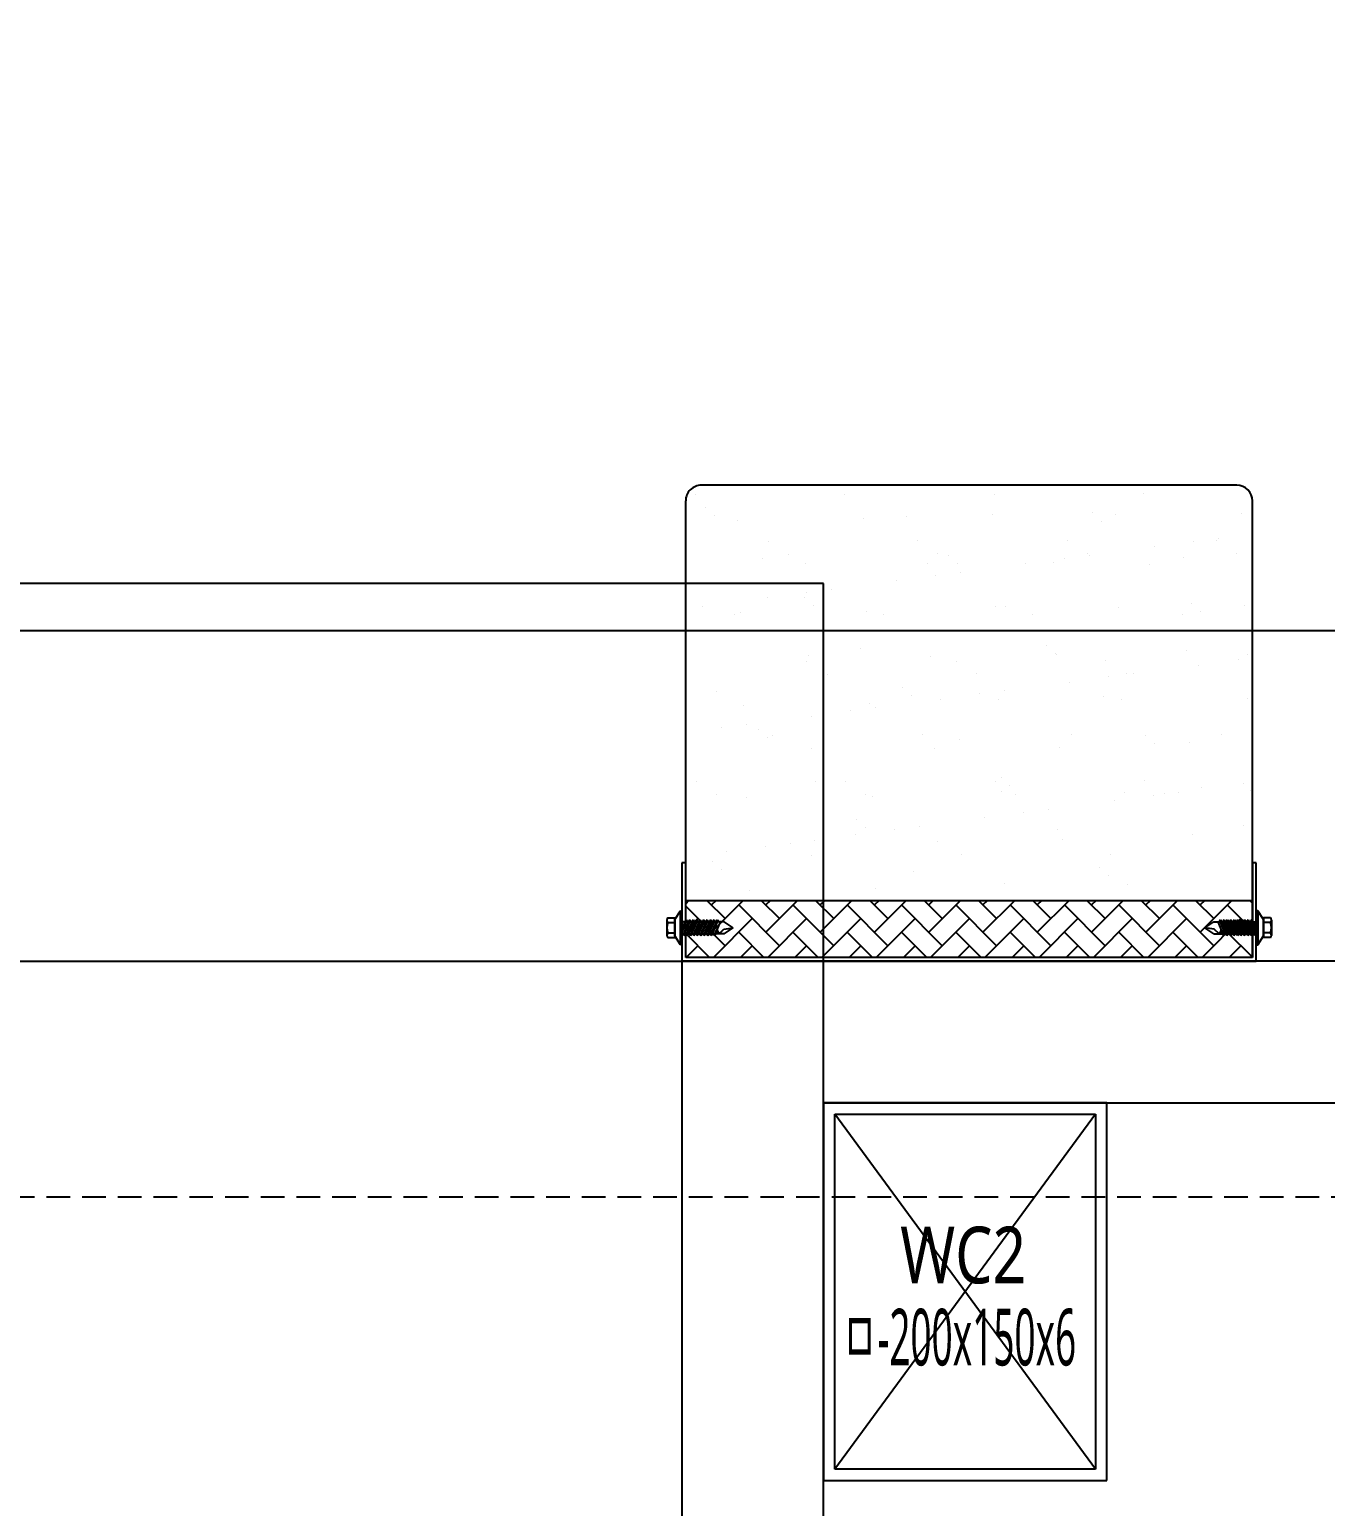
# Model space of a CAD drawing. Header units: millimetres. Extents: x 13515 to 183937, y -33900 to -660.
# Drawn here: x 120731.91 to 120742.65, y -19623.34 to -19611.1 of the extents above; entities that cross this region are included whole.
import ezdxf
from ezdxf.enums import TextEntityAlignment as Align

# ---------------------------------------------------------------- set-up
doc = ezdxf.new("R2010")
doc.units = ezdxf.units.MM
doc.header["$LTSCALE"] = 100
doc.header["$MEASUREMENT"] = 0
doc.header["$PDSIZE"] = -10
doc.linetypes.add('HIDDEN2', pattern=[0.1875, 0.125, -0.0625])
doc.layers.get('0').update_dxf_attribs({"linetype": 'CONTINUOUS'})
doc.layers.get('Defpoints').update_dxf_attribs({"color": 171, "linetype": 'CONTINUOUS'})
for name, color, linetype in [('ELE7 (0.07)', 8, 'CONTINUOUS'), ('ELE9', 9, 'CONTINUOUS'), ('FIN(패널-T75 글라스울)', 6, 'CONTINUOUS'), ('h COLUMN', 252, 'CONTINUOUS'), ('OVERHEAD DOOR - ELE', 9, 'CONTINUOUS'), ('OVERHEAD DOOR - ETC', 252, 'CONTINUOUS'), ('주차-화물', 251, 'CONTINUOUS')]:
    doc.layers.add(name, color=color, linetype=linetype)
doc.styles.add('TE', font='malgun_0.ttf')

# ---------------------------------------------------------------- blocks, each defined once
blk = doc.blocks.new('*U142')
at = {"color": 0, "linetype": 'ByBlock'}
for p, q in [((100, 75), (-100, 75)), ((-100, 75), (-100, -75)), ((100, -75), (100, 75)), ((-94, 69), (94, 69)), ((-94, -69), (-94, 69)), ((94, 69), (94, -69)), ((94, -69), (-94, -69)), ((-100, -75), (100, -75))]:
    blk.add_line(p, q, dxfattribs=at)
at = {"layer": 'Defpoints'}
blk.add_point((0, 0), dxfattribs=at)
blk = doc.blocks.new('WC2')
at = {"layer": 'h COLUMN', "ltscale": 0.1}
for p, q in [((69, -94), (-69, 94)), ((69, 94), (-69, -94))]:
    blk.add_line(p, q, dxfattribs=at)
at = {"layer": 'h COLUMN', "ltscale": 0.1, "rotation": 90}
blk.add_blockref('*U142', (0, 0), dxfattribs=at)
at = {"layer": 'Defpoints', "style": 'TE'}
for s, width, p in [('WC2', 0.8, (-34.44, 19.44)), ('ㅁ-200x150x6', 0.5, (-65.31, -24.04))]:
    blk.add_text(s, height=30, dxfattribs=dict(at, width=width)).set_placement(p, align=Align.MIDDLE_LEFT)
blk = doc.blocks.new('지상1층 WC 배치')
at = {"ltscale": 10000}
blk.add_blockref('WC2', (152100, -26650), dxfattribs=at)
blk = doc.blocks.new('A$C9dd89177')
at = {"layer": '주차-화물', "ltscale": 0.1}
blk.add_lwpolyline([(-0.01, 0), (10999.99, 0), (10999.99, 3250), (-0.01, 3250), (-0.01, 0), (10999.99, 3250)], dxfattribs=at)
blk = doc.blocks.new('A$Ca9da7916')
at = {"layer": 'ELE7 (0.07)', "ltscale": 0.002}
blk.add_line((227, 875), (227, 3325), dxfattribs=at)
at = {"layer": 'FIN(패널-T75 글라스울)'}
for p, q in [((302, 3325), (302, 4275)), ((702, 3325), (227, 3325))]:
    blk.add_line(p, q, dxfattribs=at)
blk.add_lwpolyline([(702, 4350), (227, 4350), (227, 3250), (702, 3250)], dxfattribs=at)
at = {"layer": 'OVERHEAD DOOR - ELE', "ltscale": 0.002}
for p, q in [((27, 3325), (27, 875)), ((227, 3325), (27, 3325))]:
    blk.add_line(p, q, dxfattribs=at)
at = {"layer": 'OVERHEAD DOOR - ETC'}
for p, q in [((205, 3557.8), (200.3, 3554.8)), ((204.05, 3561.5), (204.05, 3557.8)), ((204.05, 3557.8), (214.55, 3557.8)), ((213.6, 3557.8), (205, 3557.8)), ((205.23, 3562), (213.37, 3562)), ((206.59, 3561.5), (206.59, 3557.8)), ((212.02, 3561.5), (212.02, 3557.8)), ((218.3, 3554.8), (213.6, 3557.8)), ((214.55, 3561.5), (214.55, 3557.8)), ((225, 3552), (-16.67, 3552)), ((195, 3552), (195, 3252)), ((195, 3552), (225, 3552)), ((218.3, 3554.8), (200.3, 3554.8)), ((200.3, 3554.8), (200.3, 3554)), ((200.3, 3554.8), (218.3, 3554.8)), ((200.3, 3554), (218.3, 3554)), ((205.15, 3551.6), (211.06, 3554)), ((205.15, 3549.77), (213.45, 3553.18)), ((205.15, 3549.77), (213.45, 3553.18)), ((205.15, 3551.6), (206.15, 3552.4)), ((206.15, 3551.2), (205.15, 3551.6)), ((205.15, 3551.6), (206.15, 3550.8)), ((206.15, 3551.6), (205.15, 3551.6)), ((205.15, 3547.93), (213.45, 3551.35)), ((205.15, 3547.93), (213.45, 3551.35)), ((205.15, 3549.77), (206.15, 3550.57)), ((206.15, 3552.4), (206.15, 3554)), ((211.94, 3554), (206.15, 3551.6)), ((206.15, 3552.4), (210, 3554)), ((206.15, 3550.57), (212.45, 3553.18)), ((212.45, 3552.38), (206.15, 3549.77)), ((206.15, 3550.57), (206.15, 3551.6)), ((206.15, 3548.74), (212.45, 3551.35)), ((212.45, 3550.55), (206.15, 3547.93)), ((212.45, 3553.18), (212.45, 3554)), ((213.45, 3553.18), (212.45, 3553.99)), ((212.45, 3553.59), (213.45, 3553.18)), ((213.45, 3553.18), (212.45, 3552.38)), ((212.45, 3553.18), (213.45, 3553.18)), ((212.45, 3551.35), (212.45, 3552.38)), ((213.45, 3551.35), (212.45, 3552.16)), ((212.45, 3551.75), (213.45, 3551.35)), ((213.45, 3551.35), (212.45, 3550.55)), ((212.45, 3551.35), (213.45, 3551.35)), ((212.45, 3549.52), (212.45, 3550.55)), ((213.45, 3549.52), (212.45, 3550.32)), ((212.45, 3549.92), (213.45, 3549.52)), ((218.3, 3554), (218.3, 3554.8)), ((225, 3552), (225, 3252)), ((-25, 3543.67), (-25, 3260.33)), ((206.15, 3549.37), (205.15, 3549.77)), ((205.15, 3549.77), (206.15, 3548.96)), ((206.15, 3549.77), (205.15, 3549.77)), ((205.15, 3546.1), (213.45, 3549.52)), ((205.15, 3546.1), (213.45, 3549.52)), ((205.15, 3547.93), (206.15, 3548.74)), ((206.15, 3547.53), (205.15, 3547.93)), ((205.15, 3547.93), (206.15, 3547.13)), ((206.15, 3547.93), (205.15, 3547.93)), ((205.15, 3544.27), (213.45, 3547.69)), ((205.15, 3544.27), (213.45, 3547.69)), ((205.15, 3546.1), (206.15, 3546.91)), ((206.15, 3545.7), (205.15, 3546.1)), ((205.15, 3546.1), (206.15, 3545.3)), ((206.15, 3546.1), (205.15, 3546.1)), ((205.15, 3542.44), (213.45, 3545.85)), ((205.15, 3542.44), (213.45, 3545.85)), ((205.15, 3544.27), (206.15, 3545.07)), ((206.15, 3543.87), (205.15, 3544.27)), ((205.15, 3544.27), (206.15, 3543.46)), ((206.15, 3544.27), (205.15, 3544.27)), ((205.15, 3540.6), (213.45, 3544.02)), ((205.15, 3540.6), (213.45, 3544.02)), ((205.15, 3542.44), (206.15, 3543.24)), ((206.15, 3542.03), (205.15, 3542.44)), ((205.15, 3542.44), (206.15, 3541.63)), ((206.15, 3542.44), (205.15, 3542.44)), ((205.15, 3538.77), (213.45, 3542.19)), ((205.15, 3538.77), (213.45, 3542.19)), ((206.15, 3548.74), (206.15, 3549.77)), ((206.15, 3546.91), (212.45, 3549.52)), ((212.45, 3548.71), (206.15, 3546.1)), ((206.15, 3546.91), (206.15, 3547.93)), ((206.15, 3545.07), (212.45, 3547.69)), ((212.45, 3546.88), (206.15, 3544.27)), ((206.15, 3545.07), (206.15, 3546.1)), ((206.15, 3543.24), (212.45, 3545.85)), ((212.45, 3545.05), (206.15, 3542.44)), ((206.15, 3543.24), (206.15, 3544.27)), ((206.15, 3541.41), (212.45, 3544.02)), ((212.45, 3543.22), (206.15, 3540.6)), ((206.15, 3541.41), (206.15, 3542.44)), ((206.15, 3539.57), (212.45, 3542.19)), ((213.45, 3549.52), (212.45, 3548.71)), ((212.45, 3549.52), (213.45, 3549.52)), ((212.45, 3547.69), (212.45, 3548.71)), ((213.45, 3547.69), (212.45, 3548.49)), ((212.45, 3548.09), (213.45, 3547.69)), ((213.45, 3547.69), (212.45, 3546.88)), ((212.45, 3547.69), (213.45, 3547.69)), ((212.45, 3545.85), (212.45, 3546.88)), ((213.45, 3545.85), (212.45, 3546.66)), ((212.45, 3546.25), (213.45, 3545.85)), ((213.45, 3545.85), (212.45, 3545.05)), ((212.45, 3545.85), (213.45, 3545.85)), ((212.45, 3544.02), (212.45, 3545.05)), ((213.45, 3544.02), (212.45, 3544.82)), ((212.45, 3544.42), (213.45, 3544.02)), ((213.45, 3544.02), (212.45, 3543.22)), ((212.45, 3544.02), (213.45, 3544.02)), ((212.45, 3542.19), (212.45, 3543.22)), ((213.45, 3542.19), (212.45, 3542.99)), ((212.45, 3542.59), (213.45, 3542.19)), ((213.45, 3542.19), (212.45, 3541.38)), ((212.45, 3542.19), (213.45, 3542.19)), ((205.15, 3540.6), (206.15, 3541.41)), ((206.15, 3540.2), (205.15, 3540.6)), ((205.15, 3540.6), (206.15, 3539.8)), ((206.15, 3540.6), (205.15, 3540.6)), ((205.15, 3536.94), (213.45, 3540.35)), ((205.15, 3536.94), (213.45, 3540.35)), ((205.15, 3538.77), (206.15, 3539.57)), ((206.15, 3538.37), (205.15, 3538.77)), ((205.15, 3538.77), (206.15, 3537.97)), ((206.15, 3538.77), (205.15, 3538.77)), ((205.15, 3535.1), (213.45, 3538.52)), ((205.15, 3535.1), (213.45, 3538.52)), ((205.15, 3536.94), (206.15, 3537.74)), ((206.15, 3536.53), (205.15, 3536.94)), ((205.15, 3536.94), (206.15, 3536.13)), ((206.15, 3536.94), (205.15, 3536.94)), ((205.15, 3535.1), (206.15, 3535.91)), ((206.15, 3534.7), (205.15, 3535.1)), ((205.15, 3535.1), (206.15, 3534.3)), ((206.15, 3535.1), (205.15, 3535.1)), ((212.45, 3541.38), (206.15, 3538.77)), ((206.15, 3539.57), (206.15, 3540.6)), ((206.15, 3537.74), (212.45, 3540.35)), ((212.45, 3539.55), (206.15, 3536.94)), ((206.15, 3537.74), (206.15, 3538.77)), ((206.15, 3535.91), (212.45, 3538.52)), ((212.45, 3537.72), (206.15, 3535.1)), ((206.15, 3535.91), (206.15, 3536.94)), ((206.15, 3533.67), (210.44, 3535.48)), ((206.15, 3531.63), (206.15, 3535.1)), ((212.45, 3534.31), (210.04, 3531.8)), ((210.44, 3535.48), (212.45, 3534.31)), ((210.45, 3535.45), (213.45, 3536.69)), ((210.45, 3535.45), (213.45, 3536.69)), ((210.45, 3535.45), (211.45, 3536.25)), ((211.45, 3535.45), (210.45, 3535.45)), ((211.45, 3536.25), (212.45, 3536.69)), ((212.45, 3535.88), (211.45, 3535.45)), ((212.45, 3540.35), (212.45, 3541.38)), ((213.45, 3540.35), (212.45, 3541.16)), ((212.45, 3540.76), (213.45, 3540.35)), ((213.45, 3540.35), (212.45, 3539.55)), ((212.45, 3540.35), (213.45, 3540.35)), ((212.45, 3538.52), (212.45, 3539.55)), ((213.45, 3538.52), (212.45, 3539.33)), ((212.45, 3538.92), (213.45, 3538.52)), ((213.45, 3538.52), (212.45, 3537.72)), ((212.45, 3538.52), (213.45, 3538.52)), ((212.45, 3536.69), (212.45, 3537.72)), ((213.45, 3536.69), (212.45, 3537.49)), ((212.45, 3537.09), (213.45, 3536.69)), ((213.45, 3536.69), (212.45, 3535.88)), ((212.45, 3536.69), (213.45, 3536.69)), ((212.45, 3531.63), (212.45, 3535.88)), ((209.3, 3526.83), (206.15, 3531.63)), ((210.04, 3531.8), (209.3, 3526.83)), ((212.45, 3531.63), (209.3, 3526.83)), ((209.3, 3277.17), (206.15, 3272.37)), ((212.45, 3272.37), (209.3, 3277.17)), ((210.04, 3272.2), (209.3, 3277.17)), ((205.15, 3268.9), (206.15, 3269.7)), ((206.15, 3269.3), (205.15, 3268.9)), ((205.15, 3268.9), (213.45, 3265.48)), ((205.15, 3268.9), (213.45, 3265.48)), ((206.15, 3268.9), (205.15, 3268.9)), ((205.15, 3268.9), (206.15, 3268.09)), ((206.15, 3272.37), (206.15, 3268.9)), ((206.15, 3270.33), (210.44, 3268.52)), ((212.45, 3266.28), (206.15, 3268.9)), ((212.45, 3269.7), (210.04, 3272.2)), ((210.44, 3268.52), (212.45, 3269.7)), ((210.45, 3268.55), (213.45, 3267.31)), ((210.45, 3268.55), (213.45, 3267.31)), ((211.45, 3268.55), (210.45, 3268.55)), ((210.45, 3268.55), (211.45, 3267.75)), ((212.45, 3268.12), (211.45, 3268.55)), ((212.45, 3272.37), (212.45, 3268.12)), ((205.15, 3267.06), (206.15, 3267.87)), ((206.15, 3267.47), (205.15, 3267.06)), ((205.15, 3267.06), (213.45, 3263.65)), ((205.15, 3267.06), (213.45, 3263.65)), ((206.15, 3267.06), (205.15, 3267.06)), ((205.15, 3267.06), (206.15, 3266.26)), ((205.15, 3265.23), (206.15, 3266.04)), ((206.15, 3265.63), (205.15, 3265.23)), ((205.15, 3265.23), (213.45, 3261.81)), ((205.15, 3265.23), (213.45, 3261.81)), ((206.15, 3265.23), (205.15, 3265.23)), ((205.15, 3265.23), (206.15, 3264.43)), ((205.15, 3263.4), (206.15, 3264.2)), ((206.15, 3263.8), (205.15, 3263.4)), ((205.15, 3263.4), (213.45, 3259.98)), ((205.15, 3263.4), (213.45, 3259.98)), ((206.15, 3263.4), (205.15, 3263.4)), ((205.15, 3263.4), (206.15, 3262.59)), ((205.15, 3261.57), (206.15, 3262.37)), ((206.15, 3261.97), (205.15, 3261.57)), ((205.15, 3261.57), (213.45, 3258.15)), ((205.15, 3261.57), (213.45, 3258.15)), ((206.15, 3261.57), (205.15, 3261.57)), ((205.15, 3261.57), (206.15, 3260.76)), ((205.15, 3259.73), (206.15, 3260.54)), ((206.15, 3268.09), (206.15, 3267.06)), ((206.15, 3268.09), (212.45, 3265.48)), ((212.45, 3264.45), (206.15, 3267.06)), ((206.15, 3266.26), (206.15, 3265.23)), ((206.15, 3266.26), (212.45, 3263.65)), ((212.45, 3262.62), (206.15, 3265.23)), ((206.15, 3264.43), (206.15, 3263.4)), ((206.15, 3264.43), (212.45, 3261.81)), ((212.45, 3260.78), (206.15, 3263.4)), ((206.15, 3262.59), (206.15, 3261.57)), ((206.15, 3262.59), (212.45, 3259.98)), ((212.45, 3258.95), (206.15, 3261.57)), ((206.15, 3260.76), (206.15, 3259.73)), ((206.15, 3260.76), (212.45, 3258.15)), ((211.45, 3267.75), (212.45, 3267.31)), ((213.45, 3267.31), (212.45, 3268.12)), ((212.45, 3267.31), (212.45, 3266.28)), ((212.45, 3267.31), (213.45, 3267.31)), ((212.45, 3266.91), (213.45, 3267.31)), ((213.45, 3267.31), (212.45, 3266.51)), ((213.45, 3265.48), (212.45, 3266.28)), ((212.45, 3265.48), (212.45, 3264.45)), ((212.45, 3265.08), (213.45, 3265.48)), ((213.45, 3265.48), (212.45, 3264.68)), ((212.45, 3265.48), (213.45, 3265.48)), ((213.45, 3263.65), (212.45, 3264.45)), ((212.45, 3263.65), (212.45, 3262.62)), ((212.45, 3263.24), (213.45, 3263.65)), ((213.45, 3263.65), (212.45, 3262.84)), ((212.45, 3263.65), (213.45, 3263.65)), ((213.45, 3261.81), (212.45, 3262.62)), ((212.45, 3261.81), (212.45, 3260.78)), ((212.45, 3261.81), (213.45, 3261.81)), ((212.45, 3261.41), (213.45, 3261.81)), ((213.45, 3261.81), (212.45, 3261.01)), ((213.45, 3259.98), (212.45, 3260.78)), ((206.15, 3260.13), (205.15, 3259.73)), ((205.15, 3259.73), (213.45, 3256.31)), ((205.15, 3259.73), (213.45, 3256.31)), ((206.15, 3259.73), (205.15, 3259.73)), ((205.15, 3259.73), (206.15, 3258.93)), ((205.15, 3257.9), (206.15, 3258.7)), ((206.15, 3258.3), (205.15, 3257.9)), ((205.15, 3257.9), (213.45, 3254.48)), ((205.15, 3257.9), (213.45, 3254.48)), ((206.15, 3257.9), (205.15, 3257.9)), ((205.15, 3257.9), (206.15, 3257.1)), ((205.15, 3256.07), (206.15, 3256.87)), ((206.15, 3256.47), (205.15, 3256.07)), ((205.15, 3256.07), (213.45, 3252.65)), ((205.15, 3256.07), (213.45, 3252.65)), ((206.15, 3256.07), (205.15, 3256.07)), ((205.15, 3256.07), (206.15, 3255.26)), ((205.15, 3254.23), (206.15, 3255.04)), ((206.15, 3254.64), (205.15, 3254.23)), ((205.15, 3254.23), (213.45, 3250.82)), ((205.15, 3254.23), (213.45, 3250.82)), ((206.15, 3254.23), (205.15, 3254.23)), ((205.15, 3254.23), (206.15, 3253.43)), ((205.15, 3252.4), (206.15, 3253.2)), ((206.15, 3252.8), (205.15, 3252.4)), ((212.45, 3257.12), (206.15, 3259.73)), ((206.15, 3258.93), (206.15, 3257.9)), ((206.15, 3258.93), (212.45, 3256.31)), ((212.45, 3255.29), (206.15, 3257.9)), ((206.15, 3257.1), (206.15, 3256.07)), ((206.15, 3257.1), (212.45, 3254.48)), ((212.45, 3253.45), (206.15, 3256.07)), ((206.15, 3255.26), (206.15, 3254.23)), ((206.15, 3255.26), (212.45, 3252.65)), ((212.45, 3251.62), (206.15, 3254.23)), ((206.15, 3253.43), (206.15, 3252.4)), ((206.15, 3253.43), (212.45, 3250.82)), ((212.45, 3259.98), (212.45, 3258.95)), ((212.45, 3259.58), (213.45, 3259.98)), ((213.45, 3259.98), (212.45, 3259.18)), ((212.45, 3259.98), (213.45, 3259.98)), ((213.45, 3258.15), (212.45, 3258.95)), ((212.45, 3258.15), (212.45, 3257.12)), ((212.45, 3257.75), (213.45, 3258.15)), ((213.45, 3258.15), (212.45, 3257.34)), ((212.45, 3258.15), (213.45, 3258.15)), ((213.45, 3256.31), (212.45, 3257.12)), ((212.45, 3256.31), (212.45, 3255.29)), ((212.45, 3255.91), (213.45, 3256.31)), ((213.45, 3256.31), (212.45, 3255.51)), ((212.45, 3256.31), (213.45, 3256.31)), ((213.45, 3254.48), (212.45, 3255.29)), ((212.45, 3254.48), (212.45, 3253.45)), ((212.45, 3254.08), (213.45, 3254.48)), ((213.45, 3254.48), (212.45, 3253.68)), ((212.45, 3254.48), (213.45, 3254.48)), ((213.45, 3252.65), (212.45, 3253.45)), ((225, 3252), (-16.67, 3252)), ((225, 3252), (195, 3252)), ((200.3, 3249.2), (200.3, 3250)), ((200.3, 3250), (218.3, 3250)), ((218.3, 3249.2), (200.3, 3249.2)), ((205, 3246.2), (200.3, 3249.2)), ((200.3, 3249.2), (218.3, 3249.2)), ((204.05, 3246.2), (214.55, 3246.2)), ((204.05, 3242.5), (204.05, 3246.2)), ((213.6, 3246.2), (205, 3246.2)), ((205.15, 3252.4), (211.06, 3250)), ((206.15, 3252.4), (205.15, 3252.4)), ((205.15, 3252.4), (206.15, 3251.6)), ((211.94, 3250), (206.15, 3252.4)), ((206.15, 3251.6), (206.15, 3250)), ((206.15, 3251.6), (210, 3250)), ((206.59, 3242.5), (206.59, 3246.2)), ((212.02, 3242.5), (212.02, 3246.2)), ((212.45, 3252.65), (212.45, 3251.62)), ((212.45, 3252.25), (213.45, 3252.65)), ((213.45, 3252.65), (212.45, 3251.84)), ((212.45, 3252.65), (213.45, 3252.65)), ((213.45, 3250.82), (212.45, 3251.62)), ((212.45, 3250.82), (212.45, 3250)), ((212.45, 3250.41), (213.45, 3250.82)), ((213.45, 3250.82), (212.45, 3250.01)), ((212.45, 3250.82), (213.45, 3250.82)), ((218.3, 3249.2), (213.6, 3246.2)), ((214.55, 3242.5), (214.55, 3246.2)), ((218.3, 3250), (218.3, 3249.2)), ((205.23, 3242), (213.37, 3242))]:
    blk.add_line(p, q, dxfattribs=at)
at = {"layer": 'OVERHEAD DOOR - ETC', "ltscale": 0.002}
for p, q in [((136.65, 3550.76), (136.65, 3550.76)), ((227, 3554), (175, 3554)), ((175, 3554), (175, 3552)), ((175, 3552), (225, 3552)), ((195, 3550.79), (196.21, 3552)), ((197.26, 3538.68), (210.58, 3552)), ((211.63, 3538.68), (224.95, 3552)), ((225, 3552), (225, 3252)), ((227, 3250), (227, 3554)), ((-10.18, 3545.96), (-10.18, 3545.96)), ((11.05, 3543.65), (11.05, 3543.65)), ((38.76, 3547.56), (38.76, 3547.56)), ((64.85, 3549.55), (64.85, 3549.55)), ((67.56, 3544.35), (67.56, 3544.35)), ((87.7, 3549.16), (87.7, 3549.16)), ((132.96, 3547.12), (132.96, 3547.12)), ((155.1, 3547.35), (155.1, 3547.35)), ((204.44, 3545.86), (225, 3525.31)), ((218.81, 3545.86), (225, 3539.68)), ((3.13, 3534.15), (3.13, 3534.15)), ((106.87, 3535.41), (106.87, 3535.41)), ((195, 3540.94), (211.63, 3524.31)), ((4.23, 3532.94), (4.23, 3532.94)), ((195, 3522.05), (204.44, 3531.5)), ((195, 3526.57), (197.26, 3524.31)), ((197.26, 3509.94), (218.81, 3531.5)), ((4.88, 3520.93), (4.88, 3520.93)), ((37.39, 3519.59), (37.39, 3519.59)), ((41.68, 3524.27), (41.68, 3524.27)), ((70.28, 3523.7), (70.28, 3523.7)), ((111.21, 3518.53), (111.21, 3518.53)), ((134.85, 3525.25), (134.85, 3525.25)), ((160.15, 3520.13), (160.15, 3520.13)), ((211.63, 3509.94), (225, 3523.31)), ((13.32, 3515.33), (13.32, 3515.33)), ((43.27, 3514.9), (43.27, 3514.9)), ((62.27, 3516.93), (62.27, 3516.93)), ((137.5, 3512.62), (137.5, 3512.62)), ((195, 3512.2), (211.63, 3495.57)), ((204.44, 3517.13), (225, 3496.57)), ((218.81, 3517.13), (225, 3510.94)), ((138.4, 3505.58), (138.4, 3505.58)), ((7.59, 3500.28), (7.59, 3500.28)), ((17.15, 3497.49), (17.15, 3497.49)), ((107.39, 3495.29), (107.39, 3495.29)), ((111.68, 3499.97), (111.68, 3499.97)), ((139.24, 3499.4), (139.24, 3499.4)), ((195, 3493.31), (204.44, 3502.76)), ((195, 3497.83), (197.26, 3495.57)), ((197.26, 3481.21), (218.81, 3502.76)), ((-20.34, 3494.38), (-20.34, 3494.38)), ((74.82, 3489.2), (74.82, 3489.2)), ((131.58, 3494.87), (131.58, 3494.87)), ((204.44, 3488.39), (225, 3467.83)), ((211.63, 3481.21), (225, 3494.58)), ((218.81, 3488.39), (225, 3482.2)), ((-9.33, 3479.47), (-9.33, 3479.47)), ((39.61, 3481.07), (39.61, 3481.07)), ((74.8, 3485.07), (74.8, 3485.07)), ((88.55, 3482.67), (88.55, 3482.67)), ((137.49, 3484.27), (137.49, 3484.27)), ((186.43, 3485.87), (186.43, 3485.87)), ((195, 3483.47), (211.63, 3466.84)), ((-6.02, 3472.21), (-6.02, 3472.21)), ((67.98, 3474.36), (67.98, 3474.36)), ((76.56, 3475.98), (76.56, 3475.98)), ((87.14, 3473.19), (87.14, 3473.19)), ((141.96, 3478.75), (141.96, 3478.75)), ((170.62, 3476.83), (170.62, 3476.83)), ((181.68, 3475.68), (181.68, 3475.68)), ((195, 3464.58), (204.44, 3474.02)), ((197.26, 3452.47), (218.81, 3474.02)), ((-10.31, 3467.52), (-10.31, 3467.52)), ((11.2, 3464.56), (11.2, 3464.56)), ((12.14, 3465.78), (12.14, 3465.78)), ((177.39, 3471), (177.39, 3471)), ((195, 3469.1), (197.26, 3466.84)), ((211.63, 3452.47), (225, 3465.84)), ((107.01, 3456.31), (107.01, 3456.31)), ((204.44, 3459.65), (225, 3439.1)), ((218.81, 3459.65), (225, 3453.47)), ((4.37, 3453.84), (4.37, 3453.84)), ((13.88, 3452.56), (13.88, 3452.56)), ((64.74, 3448.33), (64.74, 3448.33)), ((79.28, 3455.33), (79.28, 3455.33)), ((113.68, 3449.93), (113.68, 3449.93)), ((157.14, 3448.9), (157.14, 3448.9)), ((162.62, 3451.53), (162.62, 3451.53)), ((195, 3454.73), (211.63, 3438.1)), ((15.8, 3446.73), (15.8, 3446.73)), ((59.69, 3443.23), (59.69, 3443.23)), ((63.98, 3447.91), (63.98, 3447.91)), ((146.5, 3444.25), (146.5, 3444.25)), ((195, 3435.84), (204.44, 3445.29)), ((195, 3440.36), (197.26, 3438.1)), ((197.26, 3423.73), (218.81, 3445.29)), ((43.41, 3435.8), (43.41, 3435.8)), ((211.63, 3423.73), (225, 3437.1)), ((16.6, 3431.91), (16.6, 3431.91)), ((138.55, 3426.48), (138.55, 3426.48)), ((148.24, 3431.03), (148.24, 3431.03)), ((195, 3425.99), (211.63, 3409.36)), ((204.44, 3430.92), (225, 3410.36)), ((218.81, 3430.92), (225, 3424.73)), ((39.44, 3421.13), (39.44, 3421.13)), ((83.82, 3420.83), (83.82, 3420.83)), ((88.24, 3417.7), (88.24, 3417.7)), ((129.69, 3418.93), (129.69, 3418.93)), ((133.98, 3423.62), (133.98, 3423.62)), ((137.18, 3419.3), (137.18, 3419.3)), ((186.12, 3420.9), (186.12, 3420.9)), ((-20.19, 3415.28), (-20.19, 3415.28)), ((-9.64, 3414.5), (-9.64, 3414.5)), ((39.3, 3416.1), (39.3, 3416.1)), ((131.72, 3415.77), (131.72, 3415.77)), ((150.96, 3410.38), (150.96, 3410.38)), ((195, 3407.1), (204.44, 3416.55)), ((195, 3411.62), (197.26, 3409.36)), ((197.26, 3395), (218.81, 3416.55)), ((74.94, 3405.97), (74.94, 3405.97)), ((85.56, 3407.61), (85.56, 3407.61)), ((204.44, 3402.18), (225, 3381.62)), ((211.63, 3395), (225, 3408.37)), ((218.81, 3402.18), (225, 3395.99)), ((16.27, 3395.85), (16.27, 3395.85)), ((21.14, 3397.41), (21.14, 3397.41)), ((68.12, 3395.26), (68.12, 3395.26)), ((109.44, 3396.84), (109.44, 3396.84)), ((170.76, 3397.73), (170.76, 3397.73)), ((195, 3397.26), (211.63, 3380.63)), ((11.98, 3391.17), (11.98, 3391.17)), ((88.28, 3386.96), (88.28, 3386.96)), ((195, 3378.37), (204.44, 3387.81)), ((197.26, 3366.26), (218.81, 3387.81)), ((11.34, 3385.46), (11.34, 3385.46)), ((16.64, 3380.24), (16.64, 3380.24)), ((22.88, 3384.19), (22.88, 3384.19)), ((65.59, 3381.84), (65.59, 3381.84)), ((114.53, 3383.44), (114.53, 3383.44)), ((163.47, 3385.04), (163.47, 3385.04)), ((195, 3382.89), (197.26, 3380.63)), ((211.63, 3366.26), (225, 3379.63)), ((4.52, 3374.74), (4.52, 3374.74)), ((86.27, 3371.56), (86.27, 3371.56)), ((107.16, 3377.21), (107.16, 3377.21)), ((155.5, 3375.88), (155.5, 3375.88)), ((179.43, 3372.54), (179.43, 3372.54)), ((204.44, 3373.44), (225, 3352.89)), ((218.81, 3373.44), (225, 3367.26)), ((-8.27, 3369.07), (-8.27, 3369.07)), ((25.6, 3363.54), (25.6, 3363.54)), ((81.98, 3366.87), (81.98, 3366.87)), ((157.24, 3362.65), (157.24, 3362.65)), ((195, 3368.52), (211.63, 3351.89)), ((43.55, 3356.7), (43.55, 3356.7)), ((195, 3349.63), (204.44, 3359.07)), ((197.26, 3337.52), (218.81, 3359.07)), ((41.77, 3347.49), (41.77, 3347.49)), ((90.71, 3349.09), (90.71, 3349.09)), ((92.82, 3352.46), (92.82, 3352.46)), ((138.69, 3347.38), (138.69, 3347.38)), ((139.65, 3350.69), (139.65, 3350.69)), ((156.27, 3347.26), (156.27, 3347.26)), ((188.59, 3352.3), (188.59, 3352.3)), ((195, 3354.15), (197.26, 3351.89)), ((211.63, 3337.52), (225, 3350.89)), ((-7.17, 3345.89), (-7.17, 3345.89)), ((61.73, 3344.78), (61.73, 3344.78)), ((94.56, 3339.24), (94.56, 3339.24)), ((151.98, 3342.58), (151.98, 3342.58)), ((159.96, 3342), (159.96, 3342)), ((195, 3339.78), (211.63, 3323.15)), ((204.44, 3344.71), (225, 3324.15)), ((218.81, 3344.71), (225, 3338.52)), ((-20.05, 3336.18), (-20.05, 3336.18)), ((131.87, 3336.67), (131.87, 3336.67)), ((30.14, 3329.04), (30.14, 3329.04)), ((75.09, 3326.87), (75.09, 3326.87)), ((195, 3320.89), (204.44, 3330.34)), ((195, 3325.41), (197.26, 3323.15)), ((197.26, 3308.79), (218.81, 3330.34)), ((16.33, 3315.27), (16.33, 3315.27)), ((31.88, 3315.82), (31.88, 3315.82)), ((38.57, 3319.5), (38.57, 3319.5)), ((65.27, 3316.87), (65.27, 3316.87)), ((68.26, 3316.16), (68.26, 3316.16)), ((97.28, 3318.59), (97.28, 3318.59)), ((114.22, 3318.47), (114.22, 3318.47)), ((131.73, 3320.48), (131.73, 3320.48)), ((163.16, 3320.07), (163.16, 3320.07)), ((170.91, 3318.63), (170.91, 3318.63)), ((204.44, 3315.97), (225, 3295.41)), ((211.63, 3308.79), (225, 3322.16)), ((218.81, 3315.97), (225, 3309.78)), ((34.28, 3314.81), (34.28, 3314.81)), ((164.5, 3307.5), (164.5, 3307.5)), ((195, 3311.04), (211.63, 3294.42)), ((11.48, 3306.36), (11.48, 3306.36)), ((195, 3292.16), (204.44, 3301.6)), ((197.26, 3280.05), (218.81, 3301.6)), ((4.66, 3295.65), (4.66, 3295.65)), ((14.03, 3292.72), (14.03, 3292.72)), ((34.6, 3295.17), (34.6, 3295.17)), ((107.3, 3298.11), (107.3, 3298.11)), ((108.56, 3295.2), (108.56, 3295.2)), ((166.24, 3294.28), (166.24, 3294.28)), ((195, 3296.68), (197.26, 3294.42)), ((211.63, 3280.05), (225, 3293.42)), ((101.82, 3284.09), (101.82, 3284.09)), ((104.27, 3290.52), (104.27, 3290.52)), ((140.5, 3284.21), (140.5, 3284.21)), ((189.44, 3285.81), (189.44, 3285.81)), ((204.44, 3287.23), (225, 3266.68)), ((218.81, 3287.23), (225, 3281.04)), ((-6.32, 3279.41), (-6.32, 3279.41)), ((42.62, 3281.01), (42.62, 3281.01)), ((43.7, 3277.6), (43.7, 3277.6)), ((91.56, 3282.61), (91.56, 3282.61)), ((195, 3282.31), (211.63, 3265.68)), ((84.02, 3268.42), (84.02, 3268.42)), ((103.56, 3270.86), (103.56, 3270.86)), ((168.96, 3273.63), (168.96, 3273.63)), ((178.56, 3270.9), (178.56, 3270.9)), ((195, 3263.42), (204.44, 3272.86)), ((197.95, 3252), (218.81, 3272.86)), ((-13.43, 3262.75), (-13.43, 3262.75)), ((-9.14, 3267.43), (-9.14, 3267.43)), ((39.14, 3260.67), (39.14, 3260.67)), ((138.83, 3268.28), (138.83, 3268.28)), ((174.27, 3266.22), (174.27, 3266.22)), ((195, 3267.94), (197.26, 3265.68)), ((212.32, 3252), (225, 3264.68)), ((-19.91, 3257.09), (-19.91, 3257.09)), ((132.01, 3257.57), (132.01, 3257.57)), ((195, 3253.57), (196.57, 3252)), ((204.44, 3258.5), (210.94, 3252)), ((218.81, 3258.5), (225, 3252.31)), ((175, 3252), (175, 3250)), ((225, 3252), (175, 3252)), ((175, 3250), (227, 3250))]:
    blk.add_line(p, q, dxfattribs=at)
at = {"layer": 'OVERHEAD DOOR - ETC'}
for centre, radius, start, end in [((205.32, 3560.14), 1.86, 46.9662, 133.0338), ((209.3, 3554.39), 7.61, 69.11949, 110.88051), ((213.29, 3560.14), 1.86, 46.9662, 133.0338), ((-16.67, 3543.67), 8.33, 90, 180), ((-16.67, 3260.33), 8.33, 180, 270), ((205.32, 3243.86), 1.86, 226.9662, 313.0338), ((209.3, 3249.61), 7.61, 249.11949, 290.88051), ((213.29, 3243.86), 1.86, 226.9662, 313.0338)]:
    blk.add_arc(centre, radius, start, end, dxfattribs=at)
blk = doc.blocks.new('FGHJ')
at = {"layer": 'ELE9', "linetype": 'HIDDEN2'}
blk.add_lwpolyline([(37195449.07, 67346.34), (37195449.07, 40346.34), (37042549.07, 40346.34), (37042549.07, 51346.34), (37030449.07, 51346.34), (37030449.07, -38303.66), (37200899.07, -38303.66)], dxfattribs=at)
at = {"layer": 'ELE9', "ltscale": 0.1, "rotation": 270}
for name, p in [('A$C9dd89177', (37130624.07, 51646.33)), ('A$Ca9da7916', (37129999.07, 40698.34))]:
    blk.add_blockref(name, p, dxfattribs=at)
at = {"layer": 'ELE9'}
blk.add_blockref('지상1층 WC 배치', (36981299.07, 66946.34), dxfattribs=at)

msp = doc.modelspace()

# ---------------------------------------------------------------- block references
at = {"xscale": 0.01565102769230769, "yscale": 0.01565102769230769, "zscale": 0.01565102769230769}
msp.add_blockref('FGHJ', (-460436.194, -20252.242), dxfattribs=at)

doc.saveas('drawing.dxf')
